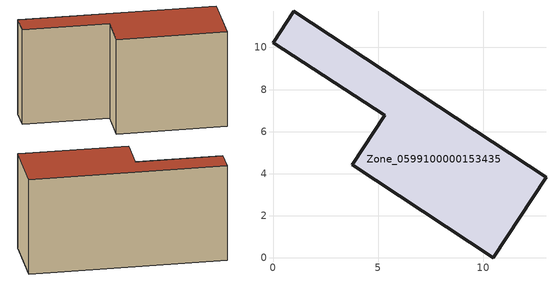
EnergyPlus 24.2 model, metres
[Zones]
Zone_0599100000153435
 floor ground (C_G): 5.31,6.77 0,10.23 0.98,11.72 12.99,3.83 10.48,0 3.77,4.41 z0
 wall outside (C_F): 12.99,3.83 0.98,11.72 0,10.23 5.31,6.77 3.77,4.41 10.48,0 12.99,3.83 z0:7.39
 roof outside (C_R): 10.48,0 12.99,3.83 0.98,11.72 0,10.23 5.31,6.77 3.77,4.41 z7.39
[BUILDING]
Pand.0599100000153435: North Axis=0; Terrain=City; Loads Convergence Tolerance Value=0.04; Temperature Convergence Tolerance Value=0.4; Solar Distribution=FullExterior; Maximum Number of Warmup Days=25; Minimum Number of Warmup Days=1
[Site:Location]
Rotterdam.The.Hague.AP_ZH_NLD Design_Conditions: Latitude=51.96; Longitude=4.45; Time Zone=1; Elevation=-4.5
[SITE:GROUNDTEMPERATURE:BUILDINGSURFACE]
18, 18, 18, 18, 18, 18, 18, 18, 18, 18, 18, 18
[MATERIAL] Thermal Absorptance=0.9; Solar Absorptance=0.7; Visible Absorptance=0.7
Name | Roughness | Thickness | Conductivity | Density | Specific Heat
G.TI.1946 | MediumSmooth | 0.15 | 1 | 540 | 1210
F.TI.1946 | Rough | 0.3 | 0.857143 | 1920 | 840
R.TI.1946 | MediumRough | 0.2 | 0.1 | 1500 | 1000
[CONSTRUCTION]
C_G: G.TI.1946
C_F: F.TI.1946
C_R: R.TI.1946
[ZONE]
Zone_0599100000153435: Type=1; Multiplier=1; Ceiling Height=Autocalculate; Volume=Autocalculate; Floor Area=autocalculate; Part of Total Floor Area=Yes
[ZONEINFILTRATION:DESIGNFLOWRATE]
Infil_Zone_0599100000153435: Zone or ZoneList or Space or SpaceList=Zone_0599100000153435; Schedule=AlwaysOn; Design Flow Rate Calculation Method=Flow/Area; Flow Rate per Floor Area=0.003; Constant Term Coefficient=1; Temperature Term Coefficient=0; Velocity Term Coefficient=0; Velocity Squared Term Coefficient=0
[HVACTEMPLATE:ZONE:IDEALLOADSAIRSYSTEM]
Zone_0599100000153435: Maximum Heating Supply Air Temperature=50; Minimum Cooling Supply Air Temperature=13; Maximum Heating Supply Air Humidity Ratio=0.0156; Minimum Cooling Supply Air Humidity Ratio=0.0077; Heating Limit=NoLimit; Cooling Limit=NoLimit; Dehumidification Control Type=ConstantSensibleHeatRatio; Cooling Sensible Heat Ratio=0.7; Dehumidification Setpoint=60; Humidification Control Type=None; Humidification Setpoint=30; Outdoor Air Method=None; Outdoor Air Flow Rate per Person=0.00944; Outdoor Air Flow Rate per Zone Floor Area=0; Outdoor Air Flow Rate per Zone=0; Demand Controlled Ventilation Type=None; Outdoor Air Economizer Type=NoEconomizer; Heat Recovery Type=None; Sensible Heat Recovery Effectiveness=0.7; Latent Heat Recovery Effectiveness=0.65
[ZONECONTROL:THERMOSTAT]
ThermostatControl_Zone_0599100000153435: Zone or ZoneList=Zone_0599100000153435; Control Type Schedule=DualSetpointControlType; Control 1=Thermostat_Zone_0599100000153435; Temperature Difference Between Cutout And Setpoint=0
[THERMOSTATSETPOINT:DUALSETPOINT]
Thermostat_Zone_0599100000153435: Heating Setpoint Temperature Schedule=HeatingSetpoint_Zone_0599100000153435; Cooling Setpoint Temperature Schedule=CoolingSetpoint_Zone_0599100000153435
[SCHEDULE:COMPACT]
HeatingSetpoint_Zone_0599100000153435: Through: 12/31, For: AllDays, Until: 24:00, 21
CoolingSetpoint_Zone_0599100000153435: Through: 12/31, For: AllDays, Until: 24:00, 24
DualSetpointControlType: Through: 12/31, For: AllDays, Until: 24:00, 4
AlwaysOn: Through: 12/31, For: AllDays, Until: 24:00, 1
